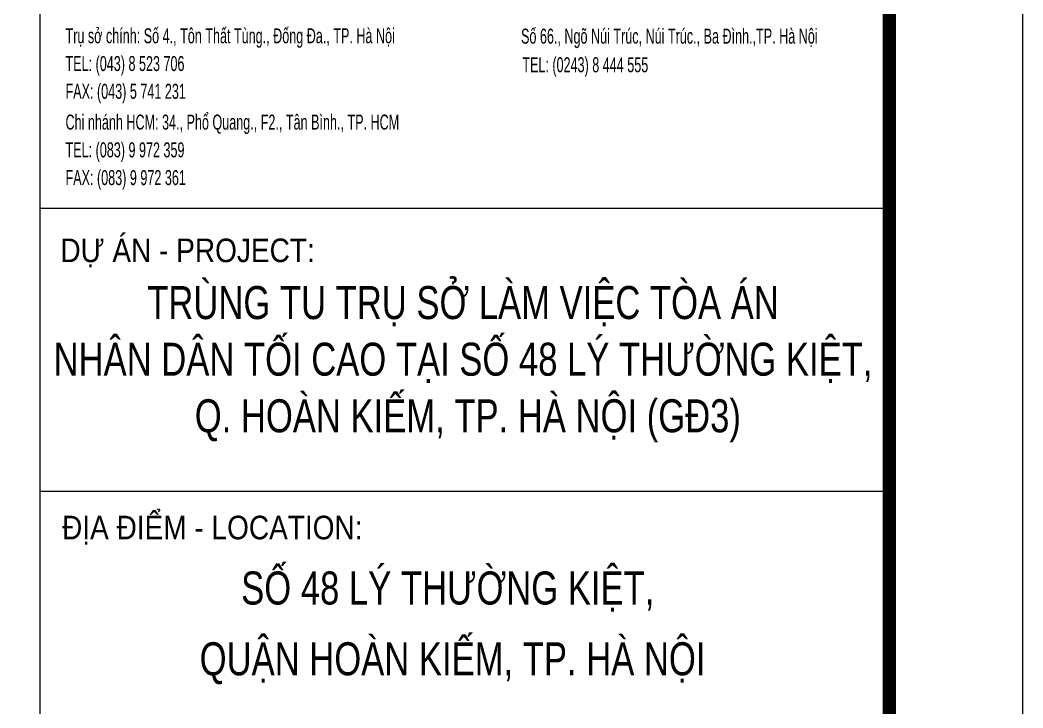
# Model space of a CAD drawing. Header units: millimetres. Extents: x -470 to 125, y -325 to 641.
# Drawn here: x 49.8 to 124.9, y -168.5 to -116.9 of the extents above; entities that cross this region are included whole.
import ezdxf
from ezdxf.enums import TextEntityAlignment as Align

# ---------------------------------------------------------------- set-up
doc = ezdxf.new("R2010")
doc.units = ezdxf.units.MM
doc.header["$MEASUREMENT"] = 0
doc.layers.add('N2-TEXT02', color=2, linetype='Continuous', lineweight=20)
doc.styles.add('Arial', font='arial_1.ttf')

msp = doc.modelspace()

# ---------------------------------------------------------------- linework, layer by layer
at = {"layer": 'N2-TEXT02'}
for p, q in [((51.29, 84.921), (51.29, -315.079)), ((51.29, -131.005), (114.926, -131.005)), ((51.29, -152.217), (114.926, -152.217)), ((51.29, -152.217), (114.926, -152.217))]:
    msp.add_line(p, q, dxfattribs=at)
msp.add_lwpolyline([(-469.074, -325.079), (124.926, -325.079), (124.926, 94.921), (-469.074, 94.921)], close=True, dxfattribs=at)
at = {"layer": 'N2-TEXT02', "const_width": 1}
msp.add_lwpolyline([(-444.074, -315.079), (-444.074, 84.921), (114.926, 84.921), (114.926, -315.079)], close=True, dxfattribs=at)

# ---------------------------------------------------------------- texts
at = {"layer": 'N2-TEXT02', "style": 'Arial', "width": 0.6}
for s, p in [('Trụ sở chính: Số 4., Tôn Thất Tùng., Đống Đa., TP. Hà Nội', (53.21, -118.648)), ('Số 66., Ngõ Núi Trúc, Núi Trúc., Ba Đình.,TP. Hà Nội', (87.331, -118.675)), ('TEL: (043) 8 523 706', (53.21, -120.728)), ('TEL: (0243) 8 444 555   ', (87.425, -120.819)), ('FAX: (043) 5 741 231', (53.21, -122.808)), ('Chi nhánh HCM: 34., Phổ Quang., F2., Tân Bình., TP. HCM', (53.21, -125.116)), ('TEL: (083) 9 972 359', (53.21, -127.196)), ('FAX: (083) 9 972 361', (53.21, -129.276))]:
    msp.add_text(s, height=1.12489, dxfattribs=at).set_placement(p)
at = {"layer": 'N2-TEXT02', "style": 'Arial', "width": 0.85}
for s, p in [('DỰ ÁN - PROJECT:', (52.828, -134.164)), ('ĐỊA ĐIỂM - LOCATION:', (52.951, -154.933))]:
    msp.add_text(s, height=1.76768, dxfattribs=at).set_placement(p, align=Align.MIDDLE_LEFT)
at = {"layer": 'N2-TEXT02', "style": 'Arial', "width": 0.75}
for s, p in [('TRÙNG TU TRỤ SỞ LÀM VIỆC TÒA ÁN ', (83.346, -139.313)), ('NHÂN DÂN TỐI CAO TẠI SỐ 48 LÝ THƯỜNG KIỆT, ', (83.346, -143.556)), ('Q. HOÀN KIẾM, TP. HÀ NỘI (GĐ3)', (83.346, -147.798)), ('SỐ 48 LÝ THƯỜNG KIỆT, ', (82.202, -160.702)), ('QUẬN HOÀN KIẾM, TP. HÀ NỘI', (82.202, -166.005))]:
    msp.add_text(s, height=2.47475, dxfattribs=at).set_placement(p, align=Align.CENTER)

doc.saveas('drawing.dxf')
